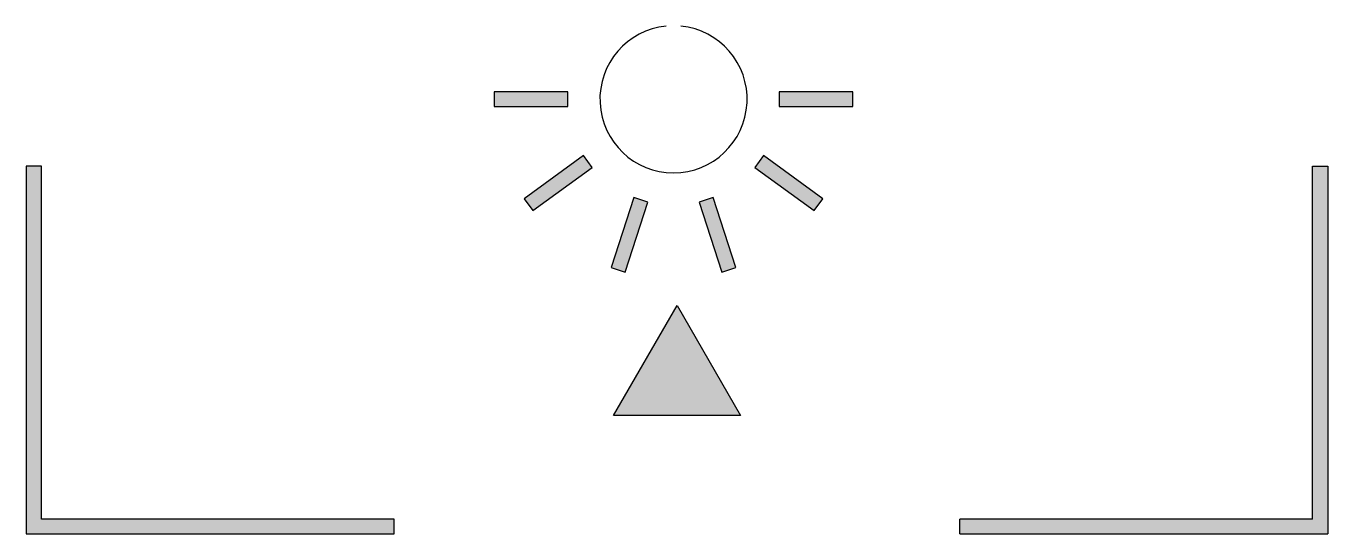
# Model space of a CAD drawing. Header units: millimetres. Extents: x -7034 to 79830, y 8588 to 102980.
# Drawn here: x -4316 to 22216, y 35915 to 46270 of the extents above; entities that cross this region are included whole.
import ezdxf

# ---------------------------------------------------------------- set-up
doc = ezdxf.new("R2010")
doc.units = ezdxf.units.MM
doc.layers.add('Layer-2', color=3, linetype='Continuous')

msp = doc.modelspace()

# ---------------------------------------------------------------- hatches: boundary and pattern name
at = {"layer": 'Layer-2'}
h = msp.add_hatch(color=256, dxfattribs=at)
h.dxf.hatch_style = 1
h.paths.add_polyline_path([(21900, 36214), (14716, 36214), (14716, 35915), (22216, 35915), (22216, 43415), (21900, 43415)])
h.paths.add_polyline_path([(7654, 38327), (10245, 38327), (8950, 40571)])
h.paths.add_polyline_path([(-4316, 35915), (3184, 35915), (3184, 36214), (-4001, 36214), (-4001, 43415), (-4316, 43415)])
h.paths.add_polyline_path([(11034, 44628), (12534, 44628), (12534, 44928), (11034, 44928)])
h.paths.add_polyline_path([(11748, 42508), (11925, 42750), (10711, 43632), (10535, 43389)])
h.paths.add_polyline_path([(9866, 41255), (10151, 41347), (9688, 42774), (9402, 42681)])
h.paths.add_polyline_path([(7607, 41347), (7892, 41255), (8356, 42681), (8070, 42774)])
h.paths.add_polyline_path([(5833, 42750), (6010, 42508), (7223, 43389), (7047, 43632)])
h.paths.add_polyline_path([(5224, 44628), (6724, 44628), (6724, 44928), (5224, 44928)])
h.paths.add_polyline_path([(11035, 71925), (12535, 71925), (12535, 72225), (11035, 72225)])
h.paths.add_polyline_path([(10535, 73463), (10712, 73220), (11925, 74102), (11749, 74345)])
h.paths.add_polyline_path([(9403, 74171), (9688, 74079), (10152, 75505), (9867, 75598)])
h.paths.add_polyline_path([(8071, 74079), (8356, 74171), (7893, 75598), (7607, 75505)])
h.paths.add_polyline_path([(7048, 73220), (7224, 73463), (6011, 74345), (5834, 74102)])
h.paths.add_polyline_path([(5224, 71925), (6724, 71925), (6724, 72225), (5224, 72225)])
h.paths.add_polyline_path([(-4316, 72992), (-4001, 72992), (-4001, 80193), (3184, 80193), (3184, 80492), (-4316, 80492)])
h.paths.add_polyline_path([(21900, 72992), (22216, 72992), (22216, 80492), (14716, 80492), (14716, 80193), (21900, 80193)])

# ---------------------------------------------------------------- linework, layer by layer
for p, q in [((6724, 44928), (5224, 44928)), ((5224, 44928), (5224, 44628)), ((6724, 44628), (6724, 44928)), ((12534, 44928), (11034, 44928)), ((11034, 44928), (11034, 44628)), ((12534, 44628), (12534, 44928)), ((5224, 44628), (6724, 44628)), ((11034, 44628), (12534, 44628)), ((7047, 43632), (5833, 42750)), ((7223, 43389), (7047, 43632)), ((10711, 43632), (10535, 43389)), ((11925, 42750), (10711, 43632)), ((-4316, 43415), (-4316, 35915)), ((-4001, 43415), (-4316, 43415)), ((-4001, 36214), (-4001, 43415)), ((6010, 42508), (7223, 43389)), ((10535, 43389), (11748, 42508)), ((21900, 36214), (21900, 43415)), ((21900, 43415), (22216, 43415)), ((22216, 43415), (22216, 35915)), ((5833, 42750), (6010, 42508)), ((8070, 42774), (7607, 41347)), ((8356, 42681), (8070, 42774)), ((9688, 42774), (9402, 42681)), ((10151, 41347), (9688, 42774)), ((11748, 42508), (11925, 42750)), ((7892, 41255), (8356, 42681)), ((9402, 42681), (9866, 41255)), ((7607, 41347), (7892, 41255)), ((9866, 41255), (10151, 41347)), ((7654, 38327), (8950, 40571)), ((8950, 40571), (10245, 38327)), ((10245, 38327), (7654, 38327)), ((3184, 36214), (-4001, 36214)), ((3184, 35915), (3184, 36214)), ((14716, 35915), (14716, 36214)), ((21900, 36214), (14716, 36214)), ((-4316, 35915), (3184, 35915)), ((14716, 35915), (22216, 35915))]:
    msp.add_line(p, q, dxfattribs=at)
msp.add_arc((8879, 44778), 1500, 95.7392, 84.2608, dxfattribs=at)

doc.saveas('drawing.dxf')
